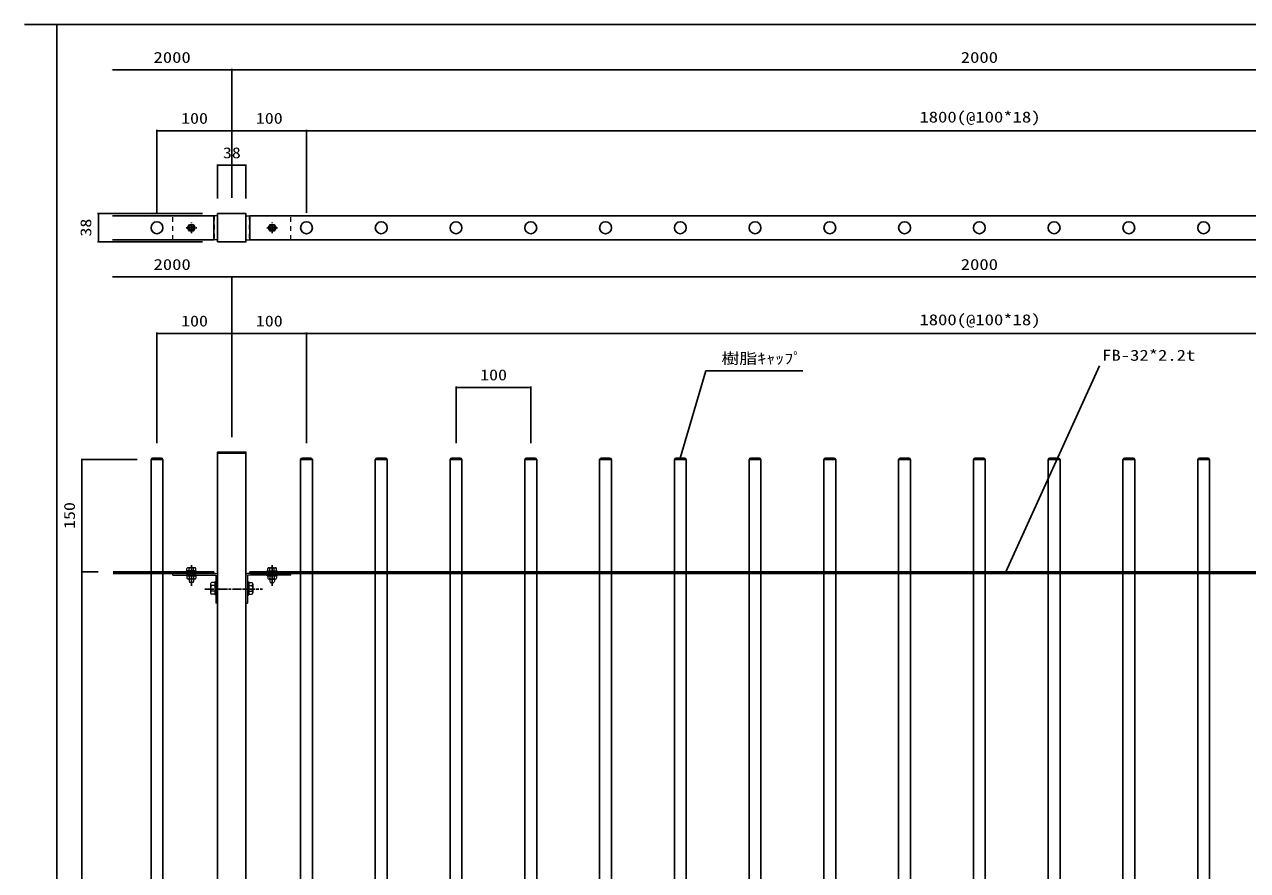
# Model space of a CAD drawing. Units: millimetres, scale not verified. Extents: x -209 to 200, y -147 to 138.
# Drawn here: x -209.4 to -4.9, y -3.6 to 137.8 of the extents above; entities that cross this region are included whole.
import ezdxf
from ezdxf.enums import TextEntityAlignment as Align

# ---------------------------------------------------------------- set-up
doc = ezdxf.new("R2010")
doc.units = ezdxf.units.MM
doc.linetypes.add('CHAIN', pattern=[18.5, 12, -1.5, 3.5, -1.5])
doc.linetypes.add('DASHED_SPACED', pattern=[12, 6, -6])
for name, color, linetype, lineweight in [('0-0', 6, 'Continuous', 25), ('0-1_0', 6, 'Continuous', 25), ('0-2_DIM1', 3, 'Continuous', 25), ('0-3_横桟', 2, 'Continuous', 25), ('0-4_文字', 7, 'Continuous', 25), ('0-5_補助', 5, 'Continuous', 25), ('0-6_ｾﾝﾀｰ', 1, 'CHAIN', 25), ('0-7_縦格子', 6, 'Continuous', 25), ('0-8_支柱', 60, 'Continuous', 25), ('0-9_THN', 4, 'Continuous', 9), ('0-A_下地', 30, 'Continuous', 9)]:
    doc.layers.add(name, color=color, linetype=linetype, lineweight=lineweight)
doc.styles.add('ＭＳ ゴシック', font='')
doc.styles.get('ＭＳ ゴシック').set_extended_font_data('MS Gothic')

# ---------------------------------------------------------------- blocks, each defined once
blk = doc.blocks.new('A$C54DE35E0')
at = {"layer": '0-1_0'}
blk.add_line((0, 0), (556.725, 0), dxfattribs=at)
blk.add_lwpolyline([(556.725, -399), (0, -399), (0, 0)], dxfattribs=at)
blk = doc.blocks.new('filled_dot')
at = {"color": 0, "linetype": 'Continuous', "lineweight": -2, "const_width": 1.25}
blk.add_lwpolyline([(-0.625, 0, 1), (0.625, 0, 1)], format="xyb", close=True, dxfattribs=at)
blk = doc.blocks.new('filled_arrow')
at = {"color": 0, "linetype": 'Continuous', "lineweight": -2}
blk.add_solid([(7.5, 1.25), (0, 0), (7.5, -1.25)], dxfattribs=at)
blk = doc.blocks.new('DIMENSION_005_')
at = {"layer": '0-4_文字'}
blk.add_line((33410.532, -62874.714), (33535.532, -62599.255), dxfattribs=at)
at = {"layer": '0-4_文字', "xscale": 0.267, "yscale": 0.267, "rotation": 245.6}
blk.add_blockref('filled_arrow', (33410.532, -62874.714), dxfattribs=at)
blk = doc.blocks.new('DIMENSION_006_')
at = {"layer": '0-4_文字'}
blk.add_lwpolyline([(32974.965, -62722.714), (33008.965, -62606.112), (33024.965, -62606.112), (33138.696, -62606.112)], dxfattribs=at)
at = {"layer": '0-4_文字', "xscale": 0.267, "yscale": 0.267, "rotation": 253.7}
blk.add_blockref('filled_arrow', (32974.965, -62722.714), dxfattribs=at)
at = {"layer": '0-4_文字', "style": 'ＭＳ ゴシック', "width": 1.2}
blk.add_text('樹脂ｷｬｯﾌﾟ', height=14.66, dxfattribs=at).set_placement((33029.965, -62601.112), align=Align.BOTTOM_LEFT)
blk = doc.blocks.new('Viewport_NO.1')
at = {"layer": '0-2_DIM1'}
for p, q in [((32374.965, -62203.533), (32215.415, -62203.533)), ((32374.965, -62374.637), (32374.965, -62202.283)), ((32374.965, -62374.637), (32374.965, -62202.283)), ((32374.965, -62203.533), (34374.965, -62203.533)), ((32274.965, -62394.637), (32274.965, -62283.727)), ((32374.965, -62284.977), (32274.965, -62284.977)), ((32374.965, -62374.637), (32374.965, -62283.727)), ((32374.965, -62374.637), (32374.965, -62283.727)), ((32374.965, -62284.977), (32474.965, -62284.977)), ((32474.965, -62394.637), (32474.965, -62283.727)), ((32474.965, -62394.637), (32474.965, -62283.727)), ((32474.965, -62284.977), (34274.965, -62284.977)), ((32355.965, -62375.637), (32355.965, -62329.895)), ((32355.965, -62331.145), (32393.965, -62331.145)), ((32393.965, -62375.637), (32393.965, -62329.895)), ((32335.965, -62395.637), (32195.285, -62395.637)), ((32196.535, -62395.637), (32196.535, -62433.637)), ((32335.965, -62433.637), (32195.285, -62433.637)), ((32215.415, -62480.453), (32374.965, -62480.453)), ((32374.965, -62694.714), (32374.965, -62479.203)), ((32374.965, -62694.714), (32374.965, -62479.203)), ((32374.965, -62480.453), (34374.965, -62480.453)), ((32274.965, -62702.714), (32274.965, -62554.827)), ((32274.965, -62556.077), (32374.965, -62556.077)), ((32374.965, -62694.714), (32374.965, -62554.827)), ((32374.965, -62694.714), (32374.965, -62554.827)), ((32374.965, -62556.077), (32474.965, -62556.077)), ((32474.965, -62702.714), (32474.965, -62554.827)), ((32474.965, -62702.714), (32474.965, -62554.827)), ((32474.965, -62556.077), (34274.965, -62556.077)), ((32674.965, -62702.714), (32674.965, -62626.887)), ((32674.965, -62628.137), (32774.965, -62628.137)), ((32774.965, -62702.714), (32774.965, -62626.887)), ((32248.615, -62724.714), (32173.365, -62724.714)), ((32174.615, -62724.714), (32174.615, -62874.714)), ((32196.415, -62874.714), (32173.365, -62874.714)), ((32196.415, -62874.714), (32173.365, -62874.714)), ((32174.615, -62874.714), (32174.615, -63754.714))]:
    blk.add_line(p, q, dxfattribs=at)
at = {"layer": '0-3_横桟'}
for p, q in [((32398.965, -62398.637), (34350.965, -62398.637)), ((32398.965, -62398.637), (32398.965, -62430.637)), ((32350.965, -62430.637), (32215.415, -62430.637)), ((32398.965, -62430.637), (34350.965, -62430.637)), ((32216.415, -62874.714), (32350.965, -62874.714)), ((32398.965, -62876.914), (32398.965, -62874.714)), ((32398.965, -62874.714), (34350.965, -62874.714)), ((32399.965, -62876.914), (34349.965, -62876.914))]:
    blk.add_line(p, q, dxfattribs=at)
for points in [[(32350.965, -62430.637), (32350.965, -62398.637), (32215.415, -62398.637)], [(32216.415, -62876.914), (32350.965, -62876.914), (32350.965, -62874.714)]]:
    blk.add_lwpolyline(points, dxfattribs=at)
at = {"layer": '0-5_補助'}
blk.add_line((35369.715, -62142.773), (32097.715, -62142.773), dxfattribs=at)
at = {"layer": '0-6_ｾﾝﾀｰ'}
for p, q in [((32320.965, -62421.787), (32320.965, -62407.487)), ((32428.965, -62421.787), (32428.965, -62407.487)), ((32313.815, -62414.637), (32328.115, -62414.637)), ((32436.115, -62414.637), (32421.815, -62414.637)), ((32320.965, -62893.668), (32320.965, -62865.86)), ((32428.965, -62893.668), (32428.965, -62865.86)), ((32428.965, -62893.668), (32428.965, -62865.86)), ((32338.815, -62897.914), (32416.115, -62897.914))]:
    blk.add_line(p, q, dxfattribs=at)
at = {"layer": '0-7_縦格子'}
for p, q in [((32267.015, -62876.914), (32267.015, -63752.514)), ((32282.915, -63752.514), (32282.915, -62876.914)), ((32467.015, -62876.914), (32467.015, -63752.514)), ((32482.915, -63752.514), (32482.915, -62876.914)), ((32567.015, -62876.914), (32567.015, -63752.514)), ((32582.915, -63752.514), (32582.915, -62876.914)), ((32667.015, -62876.914), (32667.015, -63752.514)), ((32682.915, -63752.514), (32682.915, -62876.914)), ((32767.015, -62876.914), (32767.015, -63752.514)), ((32782.915, -63752.514), (32782.915, -62876.914)), ((32867.015, -62876.914), (32867.015, -63752.514)), ((32882.915, -63752.514), (32882.915, -62876.914)), ((32967.015, -62876.914), (32967.015, -63752.514)), ((32982.915, -63752.514), (32982.915, -62876.914)), ((33067.015, -62876.914), (33067.015, -63752.514)), ((33082.915, -63752.514), (33082.915, -62876.914)), ((33167.015, -62876.914), (33167.015, -63752.514)), ((33182.915, -63752.514), (33182.915, -62876.914)), ((33267.015, -62876.914), (33267.015, -63752.514)), ((33282.915, -63752.514), (33282.915, -62876.914)), ((33367.015, -62876.914), (33367.015, -63752.514)), ((33382.915, -63752.514), (33382.915, -62876.914)), ((33467.015, -62876.914), (33467.015, -63752.514)), ((33482.915, -63752.514), (33482.915, -62876.914)), ((33567.015, -62876.914), (33567.015, -63752.514)), ((33582.915, -63752.514), (33582.915, -62876.914)), ((33667.015, -62876.914), (33667.015, -63752.514)), ((33682.915, -63752.514), (33682.915, -62876.914))]:
    blk.add_line(p, q, dxfattribs=at)
for points in [[(32282.915, -62874.714), (32282.915, -62724.714), (32267.015, -62724.714), (32267.015, -62874.714)], [(32482.915, -62874.714), (32482.915, -62724.714), (32467.015, -62724.714), (32467.015, -62874.714)], [(32582.915, -62874.714), (32582.915, -62724.714), (32567.015, -62724.714), (32567.015, -62874.714)], [(32682.915, -62874.714), (32682.915, -62724.714), (32667.015, -62724.714), (32667.015, -62874.714)], [(32782.915, -62874.714), (32782.915, -62724.714), (32767.015, -62724.714), (32767.015, -62874.714)], [(32882.915, -62874.714), (32882.915, -62724.714), (32867.015, -62724.714), (32867.015, -62874.714)], [(32982.915, -62874.714), (32982.915, -62724.714), (32967.015, -62724.714), (32967.015, -62874.714)], [(33082.915, -62874.714), (33082.915, -62724.714), (33067.015, -62724.714), (33067.015, -62874.714)], [(33182.915, -62874.714), (33182.915, -62724.714), (33167.015, -62724.714), (33167.015, -62874.714)], [(33282.915, -62874.714), (33282.915, -62724.714), (33267.015, -62724.714), (33267.015, -62874.714)], [(33382.915, -62874.714), (33382.915, -62724.714), (33367.015, -62724.714), (33367.015, -62874.714)], [(33482.915, -62874.714), (33482.915, -62724.714), (33467.015, -62724.714), (33467.015, -62874.714)], [(33582.915, -62874.714), (33582.915, -62724.714), (33567.015, -62724.714), (33567.015, -62874.714)], [(33682.915, -62874.714), (33682.915, -62724.714), (33667.015, -62724.714), (33667.015, -62874.714)]]:
    blk.add_lwpolyline(points, dxfattribs=at)
for centre in [(32274.965, -62414.637), (32474.965, -62414.637), (32574.965, -62414.637), (32674.965, -62414.637), (32774.965, -62414.637), (32874.965, -62414.637), (32974.965, -62414.637), (33074.965, -62414.637), (33174.965, -62414.637), (33274.965, -62414.637), (33374.965, -62414.637), (33474.965, -62414.637), (33574.965, -62414.637), (33674.965, -62414.637)]:
    blk.add_circle(centre, 7.95, dxfattribs=at)
at = {"layer": '0-8_支柱'}
blk.add_line((32355.965, -62716.314), (32393.965, -62716.314), dxfattribs=at)
for points in [[(32355.965, -62433.637), (32393.965, -62433.637), (32393.965, -62395.637), (32355.965, -62395.637)], [(32355.965, -64224.714), (32393.965, -64224.714), (32393.965, -62714.714), (32355.965, -62714.714)]]:
    blk.add_lwpolyline(points, close=True, dxfattribs=at)
at = {"layer": '0-9_THN'}
for p, q in [((32280.915, -62722.714), (32269.015, -62722.714)), ((32480.915, -62722.714), (32469.015, -62722.714)), ((32580.915, -62722.714), (32569.015, -62722.714)), ((32680.915, -62722.714), (32669.015, -62722.714)), ((32780.915, -62722.714), (32769.015, -62722.714)), ((32880.915, -62722.714), (32869.015, -62722.714)), ((32980.915, -62722.714), (32969.015, -62722.714)), ((33080.915, -62722.714), (33069.015, -62722.714)), ((33180.915, -62722.714), (33169.015, -62722.714)), ((33280.915, -62722.714), (33269.015, -62722.714)), ((33380.915, -62722.714), (33369.015, -62722.714)), ((33480.915, -62722.714), (33469.015, -62722.714)), ((33580.915, -62722.714), (33569.015, -62722.714)), ((33680.915, -62722.714), (33669.015, -62722.714)), ((32267.015, -62724.714), (32282.915, -62724.714)), ((32467.015, -62724.714), (32482.915, -62724.714)), ((32567.015, -62724.714), (32582.915, -62724.714)), ((32667.015, -62724.714), (32682.915, -62724.714)), ((32767.015, -62724.714), (32782.915, -62724.714)), ((32867.015, -62724.714), (32882.915, -62724.714)), ((32967.015, -62724.714), (32982.915, -62724.714)), ((33067.015, -62724.714), (33082.915, -62724.714)), ((33167.015, -62724.714), (33182.915, -62724.714)), ((33267.015, -62724.714), (33282.915, -62724.714)), ((33367.015, -62724.714), (33382.915, -62724.714)), ((33467.015, -62724.714), (33482.915, -62724.714)), ((33567.015, -62724.714), (33582.915, -62724.714)), ((33667.015, -62724.714), (33682.915, -62724.714))]:
    blk.add_line(p, q, dxfattribs=at)
for centre, start, end in [((32269.015, -62724.714), 90, 180), ((32280.915, -62724.714), 0, 90), ((32469.015, -62724.714), 90, 180), ((32480.915, -62724.714), 0, 90), ((32569.015, -62724.714), 90, 180), ((32580.915, -62724.714), 0, 90), ((32669.015, -62724.714), 90, 180), ((32680.915, -62724.714), 0, 90), ((32769.015, -62724.714), 90, 180), ((32780.915, -62724.714), 0, 90), ((32869.015, -62724.714), 90, 180), ((32880.915, -62724.714), 0, 90), ((32969.015, -62724.714), 90, 180), ((32980.915, -62724.714), 0, 90), ((33069.015, -62724.714), 90, 180), ((33080.915, -62724.714), 0, 90), ((33169.015, -62724.714), 90, 180), ((33180.915, -62724.714), 0, 90), ((33269.015, -62724.714), 90, 180), ((33280.915, -62724.714), 0, 90), ((33369.015, -62724.714), 90, 180), ((33380.915, -62724.714), 0, 90), ((33469.015, -62724.714), 90, 180), ((33480.915, -62724.714), 0, 90), ((33569.015, -62724.714), 90, 180), ((33580.915, -62724.714), 0, 90), ((33669.015, -62724.714), 90, 180), ((33680.915, -62724.714), 0, 90)]:
    blk.add_arc(centre, 2, start, end, dxfattribs=at)
at = {"layer": '0-A_下地', "linetype": 'DASHED_SPACED'}
for p, q in [((32295.965, -62430.637), (32295.965, -62398.637)), ((32355.965, -62398.637), (32295.965, -62398.637)), ((32351.465, -62398.637), (32351.465, -62430.637)), ((32355.965, -62398.637), (32355.965, -62430.637)), ((32393.965, -62398.637), (32453.965, -62398.637)), ((32393.965, -62398.637), (32393.965, -62430.637)), ((32398.465, -62398.637), (32398.465, -62430.637)), ((32453.965, -62430.637), (32453.965, -62398.637)), ((32355.965, -62430.637), (32295.965, -62430.637)), ((32393.965, -62430.637), (32453.965, -62430.637)), ((32317.965, -62880.314), (32317.965, -62873.514)), ((32323.965, -62880.314), (32323.965, -62873.514)), ((32425.965, -62880.314), (32425.965, -62873.514)), ((32431.965, -62880.314), (32431.965, -62873.514))]:
    blk.add_line(p, q, dxfattribs=at)
at = {"layer": '0-A_下地'}
for p, q in [((32315.752, -62414.637), (32318.358, -62410.123)), ((32318.358, -62410.123), (32323.571, -62410.123)), ((32323.571, -62410.123), (32326.177, -62414.637)), ((32423.752, -62414.637), (32426.358, -62410.123)), ((32426.358, -62410.123), (32431.571, -62410.123)), ((32431.571, -62410.123), (32434.177, -62414.637)), ((32318.358, -62419.151), (32315.752, -62414.637)), ((32323.571, -62419.151), (32318.358, -62419.151)), ((32326.177, -62414.637), (32323.571, -62419.151)), ((32426.358, -62419.151), (32423.752, -62414.637)), ((32431.571, -62419.151), (32426.358, -62419.151)), ((32434.177, -62414.637), (32431.571, -62419.151)), ((32315.069, -62873.514), (32315.069, -62870.403)), ((32325.385, -62869.326), (32316.544, -62869.326)), ((32318.019, -62873.514), (32318.019, -62870.403)), ((32323.91, -62873.514), (32323.91, -62870.403)), ((32326.861, -62873.514), (32326.861, -62870.403)), ((32423.069, -62873.514), (32423.069, -62870.403)), ((32424.544, -62869.326), (32433.385, -62869.326)), ((32426.019, -62873.514), (32426.019, -62870.403)), ((32431.91, -62873.514), (32431.91, -62870.403)), ((32434.861, -62873.514), (32434.861, -62870.403)), ((32327.565, -62873.514), (32314.365, -62873.514)), ((32314.365, -62880.314), (32314.365, -62879.114)), ((32327.565, -62879.114), (32314.365, -62879.114)), ((32327.565, -62880.314), (32314.365, -62880.314)), ((32326.861, -62873.514), (32315.069, -62873.514)), ((32315.069, -62880.314), (32315.069, -62883.425)), ((32315.59, -62880.314), (32326.34, -62880.314)), ((32325.385, -62884.502), (32316.544, -62884.502)), ((32317.965, -62884.502), (32317.965, -62887.414)), ((32317.965, -62887.414), (32318.565, -62888.914)), ((32318.019, -62880.314), (32318.019, -62883.425)), ((32323.91, -62880.314), (32323.91, -62883.425)), ((32323.965, -62884.502), (32323.965, -62887.414)), ((32326.861, -62880.314), (32326.861, -62883.425)), ((32327.565, -62880.314), (32327.565, -62879.114)), ((32393.965, -62879.114), (32393.965, -62916.914)), ((32453.965, -62876.914), (32396.165, -62876.914)), ((32396.165, -62879.114), (32396.165, -62916.914)), ((32453.965, -62879.114), (32396.165, -62879.114)), ((32422.365, -62873.514), (32435.565, -62873.514)), ((32422.365, -62879.114), (32435.565, -62879.114)), ((32422.365, -62880.314), (32422.365, -62879.114)), ((32422.365, -62880.314), (32435.565, -62880.314)), ((32423.069, -62873.514), (32434.861, -62873.514)), ((32423.069, -62880.314), (32423.069, -62883.425)), ((32434.34, -62880.314), (32423.59, -62880.314)), ((32424.544, -62884.502), (32433.385, -62884.502)), ((32425.965, -62884.502), (32425.965, -62887.414)), ((32425.965, -62887.414), (32426.565, -62888.914)), ((32426.019, -62880.314), (32426.019, -62883.425)), ((32431.91, -62880.314), (32431.91, -62883.425)), ((32434.861, -62880.314), (32434.861, -62883.425)), ((32435.565, -62880.314), (32435.565, -62879.114)), ((32453.965, -62879.114), (32453.965, -62876.914)), ((32346.581, -62891.02), (32346.581, -62902.808)), ((32352.165, -62889.053), (32348.017, -62889.053)), ((32352.165, -62892.987), (32348.017, -62892.987)), ((32352.165, -62900.841), (32348.017, -62900.841)), ((32352.165, -62888.114), (32352.165, -62905.714)), ((32352.165, -62888.114), (32352.165, -62905.714)), ((32353.765, -62888.114), (32352.165, -62888.114)), ((32352.165, -62889.053), (32352.165, -62904.775)), ((32353.765, -62888.114), (32353.765, -62905.714)), ((32397.765, -62888.114), (32397.765, -62905.714)), ((32397.765, -62889.053), (32401.912, -62889.053)), ((32397.765, -62889.053), (32397.765, -62904.775)), ((32397.765, -62892.987), (32401.912, -62892.987)), ((32397.765, -62900.841), (32401.912, -62900.841)), ((32403.348, -62891.02), (32403.348, -62902.808)), ((32426.565, -62888.914), (32431.365, -62888.914)), ((32352.165, -62904.775), (32348.017, -62904.775)), ((32353.765, -62905.714), (32352.165, -62905.714)), ((32393.965, -62916.914), (32396.165, -62916.914)), ((32397.765, -62904.775), (32401.912, -62904.775))]:
    blk.add_line(p, q, dxfattribs=at)
for points in [[(32295.965, -62879.114), (32295.965, -62876.914), (32353.765, -62876.914)], [(32295.965, -62879.114), (32353.765, -62879.114), (32353.765, -62916.914)], [(32327.565, -62874.714), (32314.365, -62874.714), (32314.365, -62873.514)], [(32327.565, -62874.714), (32327.565, -62873.514), (32314.365, -62873.514)], [(32323.965, -62887.414), (32323.365, -62888.914), (32318.565, -62888.914)], [(32355.965, -62879.114), (32355.965, -62916.914), (32353.765, -62916.914)], [(32422.365, -62874.714), (32435.565, -62874.714), (32435.565, -62873.514)], [(32422.365, -62874.714), (32422.365, -62873.514), (32435.565, -62873.514)], [(32431.965, -62884.502), (32431.965, -62887.414), (32431.365, -62888.914)], [(32396.165, -62888.114), (32396.165, -62905.714), (32397.765, -62905.714)], [(32396.165, -62888.114), (32397.765, -62888.114), (32397.765, -62905.714)]]:
    blk.add_lwpolyline(points, dxfattribs=at)
for centre, radius in [((32320.965, -62414.637), 4.514), ((32320.965, -62414.637), 3), ((32428.965, -62414.637), 4.514), ((32428.965, -62414.637), 3)]:
    blk.add_circle(centre, radius, dxfattribs=at)
for centre, radius, start, end in [((32316.544, -62870.876), 1.549, 17.74657, 162.25343), ((32320.965, -62873.893), 4.566, 49.83207, 130.16793), ((32325.385, -62870.876), 1.549, 17.74657, 162.25343), ((32424.544, -62870.876), 1.549, 17.74657, 162.25343), ((32428.965, -62873.893), 4.566, 49.83207, 130.16793), ((32433.385, -62870.876), 1.549, 17.74657, 162.25343), ((32316.544, -62882.953), 1.549, 197.74657, 342.25343), ((32320.965, -62879.935), 4.566, 229.83207, 310.16793), ((32325.385, -62882.953), 1.549, 197.74657, 342.25343), ((32353.765, -62879.114), 2.2, 0, 90), ((32396.165, -62879.114), 2.2, 90, 180), ((32424.544, -62882.953), 1.549, 197.74657, 342.25343), ((32428.965, -62879.935), 4.566, 229.83207, 310.16793), ((32433.385, -62882.953), 1.549, 197.74657, 342.25343), ((32352.669, -62896.914), 6.088, 139.83207, 220.16793), ((32348.647, -62891.02), 2.065, 107.74657, 252.25343), ((32348.647, -62902.808), 2.065, 107.74657, 252.25343), ((32397.26, -62896.914), 6.088, 319.83207, 40.16793), ((32401.283, -62891.02), 2.065, 287.74657, 72.25343), ((32401.283, -62902.808), 2.065, 287.74657, 72.25343)]:
    blk.add_arc(centre, radius, start, end, dxfattribs=at)
at = {"layer": '0-0', "xscale": 5.715959, "yscale": 5.715959}
blk.add_blockref('A$C54DE35E0', (32140.978, -62142.773), dxfattribs=at)
at = {"layer": '0-2_DIM1'}
for name, p, xscale, yscale, rotation in [('filled_arrow', (32215.415, -62203.533), 0.133, 0.133, 180), ('filled_dot', (32374.965, -62203.533), 0.4, 0.4, 180), ('filled_dot', (32274.965, -62284.977), 0.4, 0.4, 180), ('filled_dot', (32374.965, -62284.977), 0.4, 0.4, 180), ('filled_dot', (32474.965, -62284.977), 0.4, 0.4, 180), ('filled_dot', (32355.965, -62331.145), 0.4, 0.4, 180), ('filled_dot', (32196.535, -62395.637), 0.4, 0.4, 90), ('filled_dot', (32196.535, -62433.637), 0.4, 0.4, 270), ('filled_arrow', (32215.415, -62480.453), 0.133, 0.133, 180), ('filled_dot', (32374.965, -62480.453), 0.4, 0.4, 180), ('filled_dot', (32274.965, -62556.077), 0.4, 0.4, 180), ('filled_dot', (32374.965, -62556.077), 0.4, 0.4, 180), ('filled_dot', (32474.965, -62556.077), 0.4, 0.4, 180), ('filled_dot', (32674.965, -62628.137), 0.4, 0.4, 180), ('filled_dot', (32174.615, -62724.714), 0.4, 0.4, 90), ('filled_dot', (32174.615, -62874.714), 0.4, 0.4, 270), ('filled_dot', (32174.615, -62874.714), 0.4, 0.4, 90)]:
    blk.add_blockref(name, p, dxfattribs=dict(at, xscale=xscale, yscale=yscale, rotation=rotation))
at = {"layer": '0-2_DIM1', "xscale": 0.4, "yscale": 0.4}
for p in [(32374.965, -62203.533), (32374.965, -62284.977), (32474.965, -62284.977), (32393.965, -62331.145), (32374.965, -62480.453), (32374.965, -62556.077), (32474.965, -62556.077), (32774.965, -62628.137)]:
    blk.add_blockref('filled_dot', p, dxfattribs=at)
at = {"layer": '0-4_文字'}
for name in ['DIMENSION_006_', 'DIMENSION_005_']:
    blk.add_blockref(name, (0, 0), dxfattribs=at)
at = {"layer": '0-2_DIM1', "style": 'ＭＳ ゴシック'}
for s, width, p in [('2000', 1.25, (32270.316, -62198.533)), ('2000', 1.25, (33350.091, -62198.533)), ('100', 1.2, (32307.249, -62279.977)), ('100', 1.2, (32407.249, -62279.977)), ('1800(@100*18)', 1.25, (33294.812, -62278.302)), ('38', 1.2, (32363.188, -62326.145)), ('2000', 1.25, (32270.316, -62475.453)), ('2000', 1.25, (33350.091, -62475.453)), ('100', 1.2, (32307.249, -62551.077)), ('100', 1.2, (32407.249, -62551.077)), ('1800(@100*18)', 1.25, (33294.812, -62549.402)), ('100', 1.2, (32707.249, -62623.137))]:
    blk.add_text(s, height=14.66, dxfattribs=dict(at, width=width)).set_placement(p, align=Align.BOTTOM_LEFT)
at = {"layer": '0-2_DIM1', "style": 'ＭＳ ゴシック', "width": 1.2}
for s, p in [('38', (32191.535, -62426.414)), ('150', (32169.615, -62817.43))]:
    blk.add_text(s, height=14.66, rotation=90, dxfattribs=at).set_placement(p, align=Align.BOTTOM_LEFT)
at = {"layer": '0-4_文字', "style": 'ＭＳ ゴシック', "width": 1.25}
blk.add_text('FB-32*2.2t', height=14.66, dxfattribs=at).set_placement((33539.213, -62596.921), align=Align.BOTTOM_LEFT)

msp = doc.modelspace()

# ---------------------------------------------------------------- block references
at = {"layer": '0-0', "xscale": 0.125, "yscale": 0.125}
msp.add_blockref('Viewport_NO.1', (-4221.606, 7905.695), dxfattribs=at)

doc.saveas('drawing.dxf')
